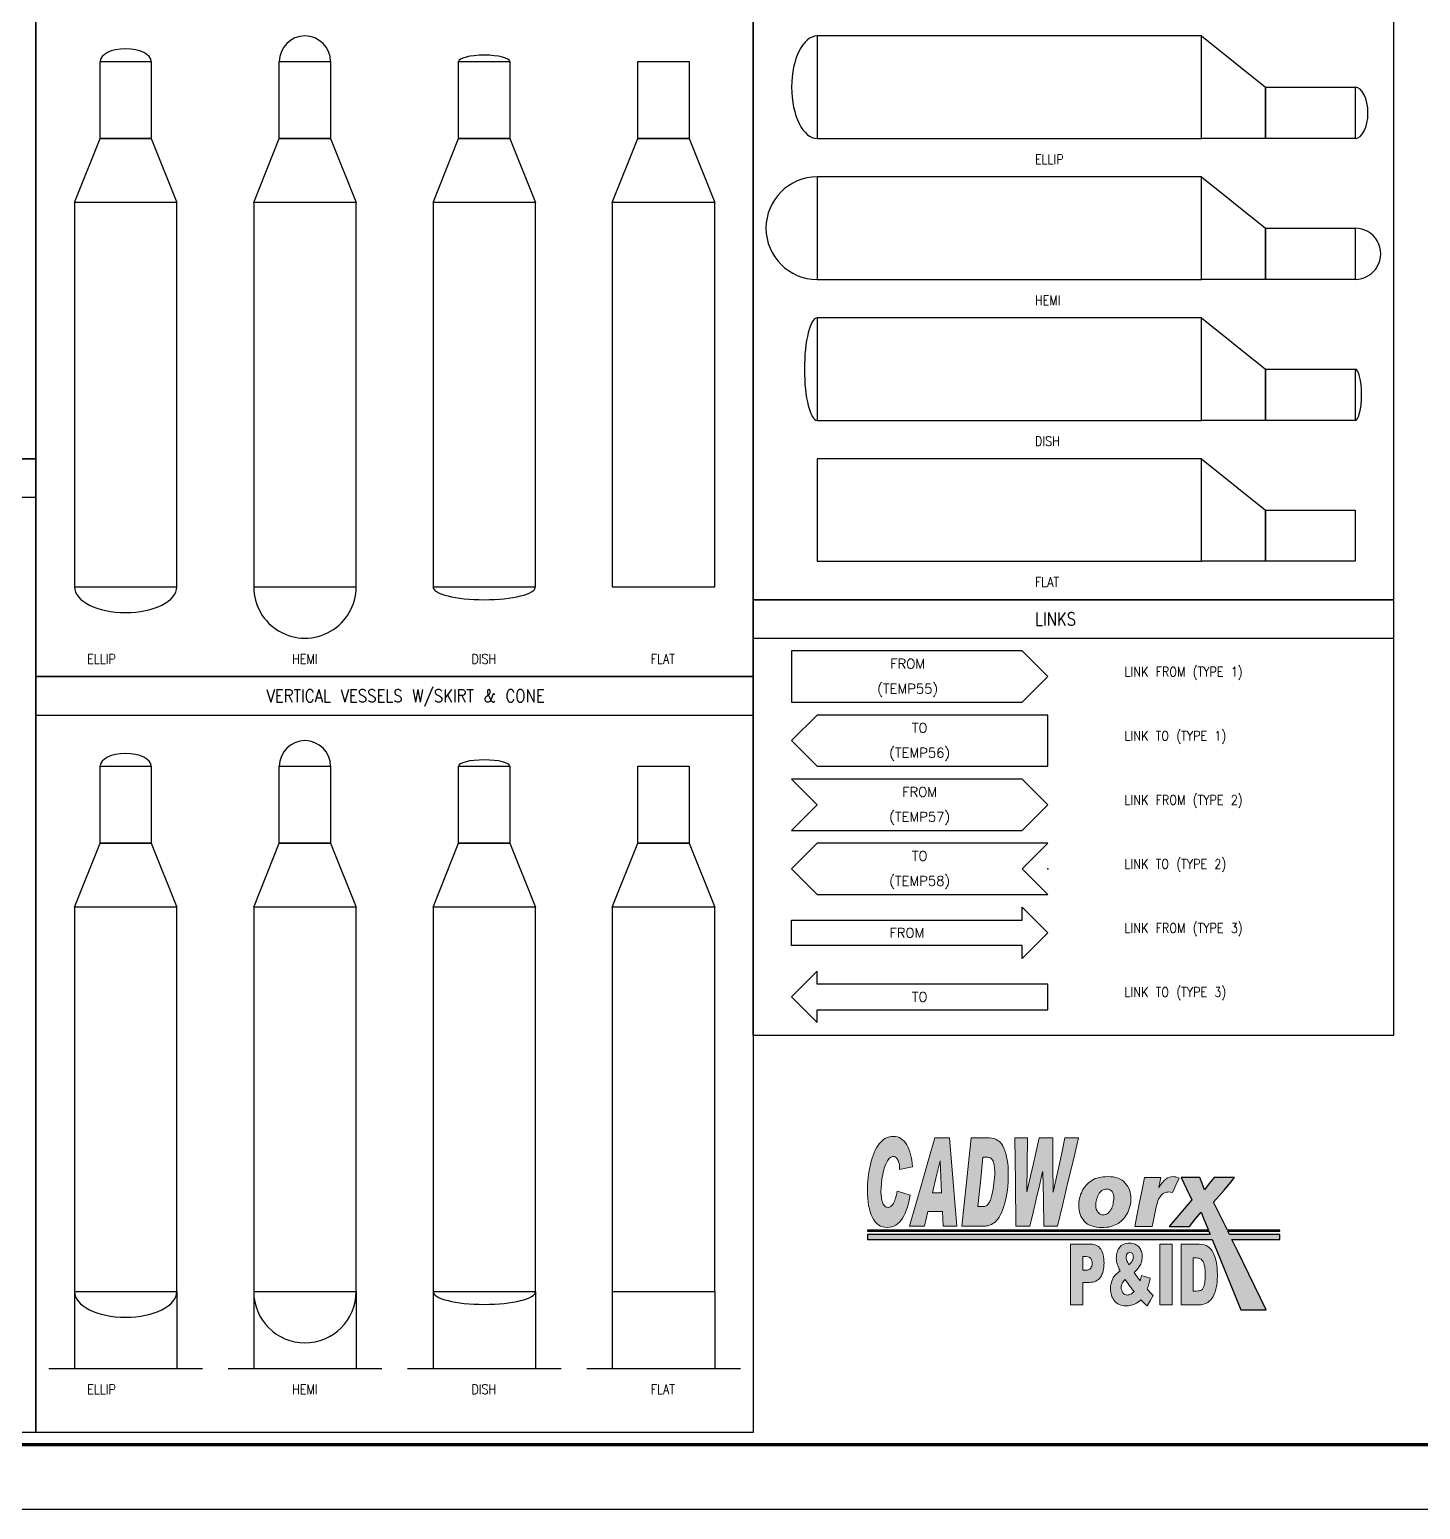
# Model space of a CAD drawing. Header units: millimetres. Extents: x 664.9 to 707.8, y 783.9 to 811.6.
# Drawn here: x 681.62 to 695.19, y 783.87 to 798.31 of the extents above; entities that cross this region are included whole.
import ezdxf
from ezdxf.enums import TextEntityAlignment as Align

# ---------------------------------------------------------------- set-up
doc = ezdxf.new("R2010")
doc.units = ezdxf.units.MM
for name, color, linetype in [('Carimbo', 7, 'Continuous'), ('EQUIP', 3, 'Continuous'), ('INST-1', 4, 'Continuous'), ('TEXT', 7, 'Continuous')]:
    doc.layers.add(name, color=color, linetype=linetype)
doc.styles.get("Standard").update_dxf_attribs({"font": 'txt', "bigfont": 'gbcbig.shx'})

# ---------------------------------------------------------------- blocks, each defined once
blk = doc.blocks.new('LINK_FROM_1')
blk.add_lwpolyline([(0, -0.1), (0.9, -0.1), (1, 0), (0.9, 0.1), (0, 0.1)], close=True)
at = {"flags": 8}
for tag, p in [('DWG_FROM', (0.4534, 0.05)), ('TAG', (0.4534, -0.05))]:
    blk.add_attdef(tag, text='', height=0.05, dxfattribs=at).set_placement(p, align=Align.MIDDLE)
blk = doc.blocks.new('LINK_TO_3')
for points in [[(0.1, 0.1), (0, 0), (0.1, -0.1)], [(0.1, -0.1), (0.1, -0.05), (1, -0.05), (1, 0.05), (0.1, 0.05), (0.1, 0.1)]]:
    blk.add_lwpolyline(points)
at = {"flags": 8}
blk.add_attdef('DWG_TO', text='', height=0.05, dxfattribs=at).set_placement((0.5, 0), align=Align.MIDDLE)
blk = doc.blocks.new('LINK_FROM_3')
for points in [[(0.9, -0.1), (0.9, -0.05), (0, -0.05), (0, 0.05), (0.9, 0.05), (0.9, 0.1)], [(0.9, -0.1), (1, 0), (0.9, 0.1)]]:
    blk.add_lwpolyline(points)
at = {"flags": 8}
blk.add_attdef('DWG_FROM', text='', height=0.05, dxfattribs=at).set_placement((0.45, 0), align=Align.MIDDLE)
blk = doc.blocks.new('LINK_TO_2')
blk.add_lwpolyline([(1, 0.1), (0.1, 0.1), (0, 0), (0.1, -0.1), (1, -0.1), (0.9, 0)], close=True)
blk.add_point((1, 0))
at = {"flags": 8}
for tag, p in [('DWG_TO', (0.5, 0.05)), ('TAG', (0.5, -0.05))]:
    blk.add_attdef(tag, text='', height=0.05, dxfattribs=at).set_placement(p, align=Align.MIDDLE)
blk = doc.blocks.new('LINK_FROM_2')
blk.add_lwpolyline([(0, -0.1), (0.9, -0.1), (1, 0), (0.9, 0.1), (0, 0.1), (0.1, 0)], close=True)
at = {"flags": 8}
for tag, p in [('DWG_FROM', (0.5, 0.05)), ('TAG', (0.5, -0.05))]:
    blk.add_attdef(tag, text='', height=0.05, dxfattribs=at).set_placement(p, align=Align.MIDDLE)
blk = doc.blocks.new('LINK_TO_1')
blk.add_lwpolyline([(1, 0.1), (0.1, 0.1), (0, 0), (0.1, -0.1), (1, -0.1)], close=True)
at = {"flags": 8}
for tag, p in [('DWG_TO', (0.5, 0.05)), ('TAG', (0.5, -0.05))]:
    blk.add_attdef(tag, text='', height=0.05, dxfattribs=at).set_placement(p, align=Align.MIDDLE)

msp = doc.modelspace()

# ---------------------------------------------------------------- hatches: boundary and pattern name
h = msp.add_hatch(color=256)
h.paths.add_polyline_path([(690.221, 787.308), (690.215, 787.336), (690.207, 787.362), (690.199, 787.387), (690.189, 787.409), (690.177, 787.431), (690.165, 787.45), (690.151, 787.466), (690.136, 787.48), (690.121, 787.492), (690.104, 787.5), (690.086, 787.507), (690.067, 787.51), (690.047, 787.512), (690.027, 787.511), (690.009, 787.508), (689.99, 787.502), (689.972, 787.494), (689.955, 787.484), (689.94, 787.471), (689.924, 787.456), (689.91, 787.439), (689.897, 787.42), (689.883, 787.399), (689.871, 787.377), (689.86, 787.353), (689.849, 787.327), (689.84, 787.3), (689.831, 787.27), (689.824, 787.239), (689.817, 787.207), (689.81, 787.175), (689.805, 787.144), (689.801, 787.112), (689.798, 787.08), (689.795, 787.049), (689.794, 787.017), (689.794, 786.986), (689.794, 786.946), (689.797, 786.908), (689.801, 786.871), (689.806, 786.837), (689.814, 786.806), (689.822, 786.776), (689.832, 786.748), (689.843, 786.722), (689.857, 786.699), (689.871, 786.679), (689.887, 786.661), (689.905, 786.647), (689.923, 786.637), (689.943, 786.629), (689.965, 786.625), (689.988, 786.623), (690.01, 786.625), (690.031, 786.629), (690.052, 786.636), (690.071, 786.646), (690.088, 786.658), (690.106, 786.674), (690.121, 786.692), (690.136, 786.714), (690.149, 786.737), (690.161, 786.762), (690.172, 786.788), (690.182, 786.815), (690.191, 786.844), (690.199, 786.874), (690.206, 786.905), (690.211, 786.938), (690.148, 786.957), (690.085, 786.977), (690.081, 786.957), (690.077, 786.939), (690.072, 786.922), (690.068, 786.907), (690.063, 786.892), (690.058, 786.88), (690.053, 786.868), (690.048, 786.857), (690.042, 786.848), (690.037, 786.841), (690.03, 786.834), (690.024, 786.828), (690.017, 786.824), (690.01, 786.822), (690.003, 786.82), (689.995, 786.819), (689.987, 786.82), (689.98, 786.822), (689.972, 786.825), (689.965, 786.83), (689.96, 786.836), (689.954, 786.843), (689.949, 786.852), (689.944, 786.862), (689.936, 786.885), (689.931, 786.91), (689.927, 786.939), (689.926, 786.969), (689.927, 787.012), (689.931, 787.054), (689.936, 787.097), (689.944, 787.141), (689.948, 787.163), (689.953, 787.183), (689.958, 787.202), (689.964, 787.219), (689.97, 787.235), (689.976, 787.249), (689.983, 787.261), (689.989, 787.273), (689.996, 787.283), (690.004, 787.292), (690.01, 787.3), (690.018, 787.305), (690.025, 787.31), (690.033, 787.314), (690.039, 787.315), (690.047, 787.316), (690.053, 787.315), (690.058, 787.314), (690.064, 787.312), (690.069, 787.309), (690.074, 787.305), (690.079, 787.299), (690.084, 787.293), (690.089, 787.285), (690.093, 787.277), (690.097, 787.268), (690.101, 787.258), (690.103, 787.246), (690.106, 787.235), (690.107, 787.222), (690.108, 787.207), (690.108, 787.192), (690.108, 787.188), (690.17, 787.202), (690.233, 787.215), (690.23, 787.247), (690.226, 787.279)])
h.paths.add_polyline_path([(690.595, 787.497), (690.524, 787.497), (690.452, 787.497), (690.39, 787.282), (690.328, 787.067), (690.266, 786.852), (690.204, 786.637), (690.277, 786.637), (690.35, 786.637), (690.367, 786.708), (690.384, 786.778), (690.526, 786.778), (690.53, 786.708), (690.532, 786.637), (690.599, 786.637), (690.665, 786.637), (690.63, 787.067)])
h.paths.add_polyline_path([(690.504, 787.274), (690.511, 787.117), (690.518, 786.961), (690.428, 786.961), (690.466, 787.117), (690.503, 787.274)], flags=16)
h.paths.add_polyline_path([(691.126, 787.397), (691.114, 787.421), (691.101, 787.441), (691.085, 787.458), (691.068, 787.472), (691.05, 787.483), (691.03, 787.49), (691.009, 787.495), (690.985, 787.497), (690.806, 787.497), (690.76, 787.067), (690.715, 786.637), (690.83, 786.637), (690.945, 786.637), (690.956, 786.638), (690.969, 786.64), (690.98, 786.643), (690.993, 786.648), (691.005, 786.654), (691.018, 786.661), (691.03, 786.67), (691.043, 786.68), (691.055, 786.691), (691.067, 786.706), (691.079, 786.724), (691.091, 786.744), (691.101, 786.767), (691.111, 786.793), (691.122, 786.821), (691.131, 786.852), (691.14, 786.885), (691.148, 786.919), (691.154, 786.953), (691.16, 786.989), (691.164, 787.025), (691.166, 787.061), (691.168, 787.099), (691.169, 787.137), (691.168, 787.177), (691.166, 787.214), (691.163, 787.249), (691.158, 787.283), (691.151, 787.314), (691.145, 787.344), (691.135, 787.372)])
h.paths.add_polyline_path([(690.921, 787.308), (690.943, 787.308), (690.965, 787.308), (690.975, 787.307), (690.983, 787.305), (690.991, 787.303), (690.999, 787.299), (691.005, 787.293), (691.011, 787.286), (691.016, 787.279), (691.02, 787.27), (691.024, 787.26), (691.027, 787.249), (691.03, 787.236), (691.032, 787.224), (691.033, 787.211), (691.035, 787.197), (691.036, 787.181), (691.036, 787.165), (691.036, 787.137), (691.034, 787.109), (691.032, 787.081), (691.029, 787.053), (691.021, 786.997), (691.009, 786.94), (691.006, 786.926), (691.002, 786.914), (690.998, 786.902), (690.994, 786.89), (690.989, 786.88), (690.985, 786.871), (690.98, 786.863), (690.975, 786.856), (690.97, 786.849), (690.965, 786.843), (690.959, 786.838), (690.953, 786.834), (690.946, 786.832), (690.94, 786.829), (690.933, 786.827), (690.926, 786.827), (690.899, 786.827), (690.871, 786.827), (690.897, 787.067)], flags=16)
h.paths.add_polyline_path([(691.355, 787.497), (691.233, 787.497), (691.238, 787.067), (691.244, 786.637), (691.312, 786.637), (691.379, 786.637), (691.41, 786.769), (691.442, 786.901), (691.473, 787.033), (691.504, 787.165), (691.505, 787.165), (691.511, 786.901), (691.516, 786.637), (691.582, 786.637), (691.648, 786.637), (691.7, 786.852), (691.751, 787.067), (691.804, 787.282), (691.854, 787.497), (691.788, 787.497), (691.721, 787.497), (691.694, 787.364), (691.665, 787.231), (691.608, 786.967), (691.608, 786.967), (691.605, 787.231), (691.602, 787.497), (691.47, 787.497), (691.44, 787.365), (691.41, 787.233), (691.35, 786.97), (691.35, 786.971), (691.349, 786.973), (691.352, 787.235)])
h.paths.add_polyline_path([(692.344, 787.004), (692.335, 787.022), (692.324, 787.039), (692.311, 787.056), (692.296, 787.071), (692.28, 787.085), (692.262, 787.095), (692.24, 787.105), (692.218, 787.111), (692.193, 787.116), (692.165, 787.119), (692.136, 787.12), (692.115, 787.119), (692.094, 787.118), (692.074, 787.115), (692.055, 787.111), (692.037, 787.105), (692.018, 787.1), (692.002, 787.092), (691.985, 787.083), (691.97, 787.073), (691.956, 787.061), (691.942, 787.05), (691.93, 787.037), (691.918, 787.023), (691.908, 787.009), (691.898, 786.994), (691.889, 786.978), (691.882, 786.961), (691.875, 786.944), (691.869, 786.926), (691.864, 786.909), (691.861, 786.891), (691.858, 786.874), (691.857, 786.856), (691.856, 786.838), (691.857, 786.816), (691.859, 786.794), (691.864, 786.773), (691.87, 786.754), (691.877, 786.735), (691.887, 786.718), (691.899, 786.7), (691.911, 786.685), (691.926, 786.67), (691.943, 786.657), (691.962, 786.647), (691.983, 786.638), (692.005, 786.632), (692.029, 786.627), (692.056, 786.624), (692.084, 786.623), (692.106, 786.624), (692.128, 786.626), (692.15, 786.628), (692.169, 786.633), (692.189, 786.638), (692.207, 786.646), (692.223, 786.653), (692.24, 786.663), (692.255, 786.673), (692.269, 786.685), (692.282, 786.697), (692.295, 786.71), (692.306, 786.724), (692.316, 786.739), (692.325, 786.754), (692.334, 786.771), (692.341, 786.788), (692.348, 786.805), (692.353, 786.822), (692.357, 786.838), (692.361, 786.855), (692.364, 786.871), (692.364, 786.888), (692.365, 786.905), (692.364, 786.926), (692.362, 786.947), (692.358, 786.967), (692.352, 786.986)])
h.paths.add_polyline_path([(692.05, 786.945), (692.057, 786.958), (692.065, 786.968), (692.074, 786.977), (692.083, 786.984), (692.094, 786.99), (692.106, 786.994), (692.117, 786.997), (692.13, 786.997), (692.143, 786.997), (692.155, 786.993), (692.167, 786.988), (692.178, 786.979), (692.183, 786.974), (692.187, 786.968), (692.19, 786.961), (692.194, 786.953), (692.196, 786.945), (692.198, 786.936), (692.199, 786.925), (692.199, 786.914), (692.199, 786.899), (692.197, 786.883), (692.194, 786.868), (692.192, 786.853), (692.188, 786.839), (692.183, 786.825), (692.178, 786.812), (692.171, 786.798), (692.164, 786.786), (692.155, 786.775), (692.147, 786.767), (692.138, 786.759), (692.128, 786.754), (692.118, 786.749), (692.106, 786.747), (692.095, 786.746), (692.087, 786.746), (692.081, 786.748), (692.073, 786.75), (692.067, 786.753), (692.055, 786.761), (692.044, 786.773), (692.035, 786.787), (692.028, 786.802), (692.024, 786.819), (692.023, 786.838), (692.023, 786.851), (692.024, 786.866), (692.027, 786.879), (692.029, 786.892), (692.033, 786.905), (692.038, 786.919), (692.043, 786.932)], flags=17)
h.paths.add_polyline_path([(692.803, 787.036), (692.835, 787.106), (692.819, 787.112), (692.804, 787.117), (692.79, 787.119), (692.776, 787.12), (692.759, 787.119), (692.741, 787.115), (692.725, 787.109), (692.71, 787.099), (692.702, 787.093), (692.694, 787.085), (692.686, 787.077), (692.677, 787.067), (692.668, 787.056), (692.658, 787.043), (692.649, 787.029), (692.639, 787.014), (692.639, 787.015), (692.638, 787.016), (692.648, 787.062), (692.658, 787.11), (692.578, 787.11), (692.498, 787.11), (692.475, 786.991), (692.451, 786.871), (692.427, 786.753), (692.403, 786.634), (692.489, 786.634), (692.574, 786.634), (692.593, 786.723), (692.61, 786.812), (692.614, 786.832), (692.619, 786.851), (692.624, 786.867), (692.63, 786.883), (692.636, 786.898), (692.642, 786.91), (692.65, 786.923), (692.657, 786.933), (692.665, 786.942), (692.674, 786.949), (692.682, 786.955), (692.692, 786.961), (692.702, 786.965), (692.713, 786.968), (692.725, 786.969), (692.736, 786.97), (692.753, 786.968), (692.772, 786.965)])
h.paths.add_polyline_path([(693.276, 786.989), (693.327, 787.05), (693.378, 787.11), (693.179, 787.11), (693.131, 787.051), (693.083, 786.992), (693.06, 787.051), (693.037, 787.11), (692.855, 787.11), (692.908, 787.001), (692.96, 786.893), (692.906, 786.828), (692.851, 786.763), (692.795, 786.699), (692.74, 786.634), (692.839, 786.634), (692.939, 786.634), (692.994, 786.703), (693.05, 786.772), (693.078, 786.703), (693.122, 786.596), (693.068, 786.596), (689.794, 786.596), (689.794, 786.586), (693.126, 786.586), (693.139, 786.555), (693.01, 786.555), (689.794, 786.555), (689.794, 786.505), (693.159, 786.505), (693.204, 786.396), (693.44, 785.821), (693.686, 785.821), (693.405, 786.396), (693.351, 786.505), (693.818, 786.505), (693.818, 786.555), (693.36, 786.555), (693.327, 786.555), (693.312, 786.586), (693.818, 786.586), (693.818, 786.596), (693.307, 786.596), (693.231, 786.752), (693.173, 786.87)])
h.paths.add_polyline_path([(693.146, 786.411), (693.132, 786.426), (693.117, 786.438), (693.1, 786.447), (693.08, 786.454), (693.057, 786.458), (693.033, 786.46), (692.944, 786.46), (692.855, 786.46), (692.855, 786.164), (692.855, 785.869), (692.944, 785.869), (693.033, 785.869), (693.049, 785.87), (693.066, 785.873), (693.084, 785.878), (693.103, 785.885), (693.117, 785.893), (693.131, 785.903), (693.145, 785.916), (693.157, 785.932), (693.169, 785.951), (693.179, 785.972), (693.189, 785.994), (693.196, 786.02), (693.199, 786.033), (693.202, 786.048), (693.204, 786.065), (693.207, 786.082), (693.208, 786.101), (693.209, 786.121), (693.21, 786.143), (693.21, 786.166), (693.209, 786.196), (693.208, 786.225), (693.204, 786.253), (693.2, 786.28), (693.195, 786.307), (693.188, 786.331), (693.179, 786.354), (693.17, 786.375), (693.159, 786.394)], flags=17)
h.paths.add_polyline_path([(692.974, 786.326), (693.004, 786.326), (693.015, 786.325), (693.026, 786.323), (693.035, 786.321), (693.044, 786.317), (693.052, 786.313), (693.059, 786.306), (693.065, 786.299), (693.07, 786.291), (693.075, 786.281), (693.079, 786.27), (693.082, 786.256), (693.086, 786.241), (693.087, 786.225), (693.089, 786.206), (693.091, 786.185), (693.091, 786.163), (693.091, 786.145), (693.09, 786.129), (693.089, 786.115), (693.088, 786.101), (693.087, 786.089), (693.086, 786.079), (693.084, 786.069), (693.081, 786.06), (693.076, 786.046), (693.071, 786.033), (693.064, 786.023), (693.057, 786.016), (693.047, 786.01), (693.035, 786.006), (693.021, 786.004), (693.003, 786.003), (692.989, 786.003), (692.974, 786.003), (692.974, 786.164)], flags=16)
h.paths.add_polyline_path([(692.768, 786.46), (692.709, 786.46), (692.649, 786.46), (692.649, 786.164), (692.649, 785.869), (692.709, 785.869), (692.768, 785.869), (692.768, 786.164)], flags=17)
h.paths.add_polyline_path([(692.475, 786.352), (692.474, 786.364), (692.472, 786.377), (692.468, 786.388), (692.464, 786.4), (692.458, 786.411), (692.452, 786.421), (692.445, 786.431), (692.437, 786.44), (692.428, 786.448), (692.418, 786.455), (692.407, 786.46), (692.394, 786.465), (692.38, 786.467), (692.366, 786.469), (692.35, 786.47), (692.335, 786.469), (692.321, 786.467), (692.307, 786.464), (692.295, 786.46), (692.283, 786.454), (692.272, 786.447), (692.263, 786.439), (692.255, 786.429), (692.247, 786.418), (692.242, 786.407), (692.236, 786.395), (692.232, 786.382), (692.228, 786.369), (692.225, 786.355), (692.224, 786.341), (692.223, 786.325), (692.224, 786.31), (692.226, 786.296), (692.228, 786.281), (692.232, 786.267), (692.237, 786.251), (692.243, 786.236), (692.251, 786.217), (692.261, 786.199), (692.249, 786.191), (692.238, 786.182), (692.227, 786.174), (692.218, 786.164), (692.208, 786.155), (692.201, 786.144), (692.194, 786.134), (692.189, 786.123), (692.179, 786.1), (692.172, 786.076), (692.168, 786.052), (692.166, 786.027), (692.167, 786.01), (692.169, 785.993), (692.172, 785.977), (692.176, 785.963), (692.181, 785.948), (692.188, 785.934), (692.195, 785.921), (692.204, 785.909), (692.213, 785.897), (692.225, 785.887), (692.238, 785.878), (692.251, 785.871), (692.266, 785.865), (692.282, 785.862), (692.3, 785.86), (692.318, 785.859), (692.342, 785.86), (692.365, 785.864), (692.386, 785.87), (692.406, 785.877), (692.42, 785.885), (692.434, 785.894), (692.448, 785.904), (692.462, 785.918), (692.469, 785.912), (692.477, 785.904), (692.492, 785.889), (692.509, 785.873), (692.525, 785.859), (692.554, 785.909), (692.583, 785.961), (692.572, 785.97), (692.564, 785.978), (692.524, 786.021), (692.529, 786.035), (692.533, 786.047), (692.537, 786.06), (692.54, 786.07), (692.544, 786.082), (692.547, 786.095), (692.55, 786.11), (692.553, 786.128), (692.511, 786.142), (692.47, 786.156), (692.463, 786.129), (692.456, 786.104), (692.426, 786.142), (692.411, 786.163), (692.397, 786.183), (692.413, 786.199), (692.426, 786.213), (692.437, 786.225), (692.444, 786.235), (692.45, 786.245), (692.457, 786.255), (692.462, 786.267), (692.467, 786.28), (692.471, 786.294), (692.473, 786.309), (692.475, 786.323), (692.476, 786.338)], flags=17)
h.paths.add_polyline_path([(692.389, 786.345), (692.39, 786.336), (692.389, 786.327), (692.387, 786.317), (692.384, 786.308), (692.379, 786.298), (692.373, 786.288), (692.365, 786.278), (692.356, 786.269), (692.346, 786.26), (692.334, 786.282), (692.33, 786.293), (692.326, 786.302), (692.322, 786.31), (692.32, 786.319), (692.319, 786.325), (692.318, 786.332), (692.319, 786.342), (692.321, 786.35), (692.324, 786.359), (692.328, 786.367), (692.334, 786.372), (692.34, 786.377), (692.347, 786.38), (692.355, 786.381), (692.362, 786.38), (692.369, 786.377), (692.375, 786.374), (692.38, 786.368), (692.384, 786.361), (692.388, 786.353)], flags=16)
h.paths.add_polyline_path([(692.308, 786.116), (692.321, 786.097), (692.334, 786.08), (692.345, 786.063), (692.357, 786.048), (692.368, 786.034), (692.378, 786.021), (692.387, 786.009), (692.396, 785.998), (692.387, 785.99), (692.379, 785.983), (692.37, 785.977), (692.362, 785.972), (692.354, 785.969), (692.346, 785.967), (692.339, 785.965), (692.331, 785.964), (692.319, 785.966), (692.307, 785.97), (692.297, 785.977), (692.288, 785.987), (692.281, 785.999), (692.276, 786.011), (692.272, 786.026), (692.272, 786.04), (692.272, 786.049), (692.273, 786.058), (692.276, 786.067), (692.279, 786.075), (692.284, 786.085), (692.29, 786.094), (692.298, 786.104)], flags=16)
h.paths.add_polyline_path([(692.078, 786.4), (692.071, 786.412), (692.062, 786.423), (692.053, 786.433), (692.043, 786.441), (692.031, 786.448), (692.018, 786.453), (692.004, 786.456), (691.99, 786.459), (691.974, 786.46), (691.875, 786.46), (691.776, 786.46), (691.776, 786.164), (691.776, 785.869), (691.896, 785.869), (691.896, 786.088), (691.928, 786.088), (691.961, 786.088), (691.979, 786.089), (691.995, 786.091), (692.01, 786.094), (692.024, 786.1), (692.037, 786.108), (692.048, 786.116), (692.059, 786.127), (692.068, 786.138), (692.077, 786.152), (692.083, 786.167), (692.09, 786.182), (692.095, 786.199), (692.098, 786.216), (692.101, 786.236), (692.102, 786.256), (692.103, 786.278), (692.102, 786.299), (692.101, 786.319), (692.099, 786.338), (692.095, 786.355), (692.091, 786.371), (692.085, 786.386)], flags=17)
h.paths.add_polyline_path([(691.93, 786.339), (691.945, 786.338), (691.958, 786.334), (691.968, 786.328), (691.975, 786.32), (691.98, 786.309), (691.984, 786.299), (691.986, 786.286), (691.987, 786.273), (691.986, 786.259), (691.984, 786.247), (691.979, 786.236), (691.974, 786.226), (691.965, 786.218), (691.955, 786.212), (691.941, 786.208), (691.925, 786.207), (691.911, 786.207), (691.896, 786.207), (691.896, 786.339), (691.913, 786.339)], flags=16)

# ---------------------------------------------------------------- linework, layer by layer
for p, q in [((676.929, 793.748), (681.679, 793.748)), ((688.679, 792.373), (694.929, 792.373)), ((681.679, 791.623), (688.679, 791.623))]:
    msp.add_line(p, q)
for points in [[(681.679, 794.123), (676.929, 794.123), (676.929, 800.998), (681.679, 800.998)], [(688.679, 791.998), (681.679, 791.998), (681.679, 798.748), (688.679, 798.748)], [(694.929, 792.748), (688.679, 792.748), (688.679, 798.748), (694.929, 798.748)], [(681.679, 784.623), (676.929, 784.623), (676.929, 794.123), (681.679, 794.123)], [(694.929, 788.498), (688.679, 788.498), (688.679, 792.748), (694.929, 792.748)], [(688.679, 784.623), (681.679, 784.623), (681.679, 791.998), (688.679, 791.998)], [(693.276, 786.989), (693.327, 787.05), (693.378, 787.11), (693.179, 787.11), (693.131, 787.051), (693.083, 786.992), (693.06, 787.051), (693.037, 787.11), (692.855, 787.11), (692.908, 787.001), (692.96, 786.893), (692.906, 786.828), (692.851, 786.763), (692.795, 786.699), (692.74, 786.634), (692.839, 786.634), (692.939, 786.634), (692.994, 786.703), (693.05, 786.772), (693.078, 786.703), (693.122, 786.596), (693.068, 786.596), (689.794, 786.596), (689.794, 786.586), (693.126, 786.586), (693.139, 786.555), (693.01, 786.555), (689.794, 786.555), (689.794, 786.505), (693.159, 786.505), (693.204, 786.396), (693.44, 785.821), (693.686, 785.821), (693.405, 786.396), (693.351, 786.505), (693.818, 786.505), (693.818, 786.555), (693.36, 786.555), (693.327, 786.555), (693.312, 786.586), (693.818, 786.586), (693.818, 786.596), (693.307, 786.596), (693.231, 786.752), (693.173, 786.87)]]:
    msp.add_lwpolyline(points, close=True)
at = {"lineweight": 0}
for points in [[(690.233, 787.215), (690.17, 787.202), (690.108, 787.188), (690.108, 787.192), (690.108, 787.207), (690.107, 787.222), (690.106, 787.235), (690.103, 787.246), (690.101, 787.258), (690.097, 787.268), (690.093, 787.277), (690.089, 787.285), (690.084, 787.293), (690.079, 787.299), (690.074, 787.305), (690.069, 787.309), (690.064, 787.312), (690.058, 787.314), (690.053, 787.315), (690.047, 787.316), (690.039, 787.315), (690.033, 787.314), (690.025, 787.31), (690.018, 787.305), (690.01, 787.3), (690.004, 787.292), (689.996, 787.283), (689.989, 787.273), (689.983, 787.261), (689.976, 787.249), (689.97, 787.235), (689.964, 787.219), (689.958, 787.202), (689.953, 787.183), (689.948, 787.163), (689.944, 787.141), (689.936, 787.097), (689.931, 787.054), (689.927, 787.012), (689.926, 786.969), (689.927, 786.939), (689.931, 786.91), (689.936, 786.885), (689.944, 786.862), (689.949, 786.852), (689.954, 786.843), (689.96, 786.836), (689.965, 786.83), (689.972, 786.825), (689.98, 786.822), (689.987, 786.82), (689.995, 786.819), (690.003, 786.82), (690.01, 786.822), (690.017, 786.824), (690.024, 786.828), (690.03, 786.834), (690.037, 786.841), (690.042, 786.848), (690.048, 786.857), (690.053, 786.868), (690.058, 786.88), (690.063, 786.892), (690.068, 786.907), (690.072, 786.922), (690.077, 786.939), (690.081, 786.957), (690.085, 786.977), (690.148, 786.957), (690.211, 786.938), (690.206, 786.905), (690.199, 786.874), (690.191, 786.844), (690.182, 786.815), (690.172, 786.788), (690.161, 786.762), (690.149, 786.737), (690.136, 786.714), (690.121, 786.692), (690.106, 786.674), (690.088, 786.658), (690.071, 786.646), (690.052, 786.636), (690.031, 786.629), (690.01, 786.625), (689.988, 786.623), (689.965, 786.625), (689.943, 786.629), (689.923, 786.637), (689.905, 786.647), (689.887, 786.661), (689.871, 786.679), (689.857, 786.699), (689.843, 786.722), (689.832, 786.748), (689.822, 786.776), (689.814, 786.806), (689.806, 786.837), (689.801, 786.871), (689.797, 786.908), (689.794, 786.946), (689.794, 786.986), (689.794, 787.017), (689.795, 787.049), (689.798, 787.08), (689.801, 787.112), (689.805, 787.144), (689.81, 787.175), (689.817, 787.207), (689.824, 787.239), (689.831, 787.27), (689.84, 787.3), (689.849, 787.327), (689.86, 787.353), (689.871, 787.377), (689.883, 787.399), (689.897, 787.42), (689.91, 787.439), (689.924, 787.456), (689.94, 787.471), (689.955, 787.484), (689.972, 787.494), (689.99, 787.502), (690.009, 787.508), (690.027, 787.511), (690.047, 787.512), (690.067, 787.51), (690.086, 787.507), (690.104, 787.5), (690.121, 787.492), (690.136, 787.48), (690.151, 787.466), (690.165, 787.45), (690.177, 787.431), (690.189, 787.409), (690.199, 787.387), (690.207, 787.362), (690.215, 787.336), (690.221, 787.308), (690.226, 787.279), (690.23, 787.247), (690.233, 787.215), (690.233, 787.215)], [(690.665, 786.637), (690.599, 786.637), (690.532, 786.637), (690.53, 786.708), (690.526, 786.778), (690.384, 786.778), (690.367, 786.708), (690.35, 786.637), (690.277, 786.637), (690.204, 786.637), (690.266, 786.852), (690.328, 787.067), (690.39, 787.282), (690.452, 787.497), (690.524, 787.497), (690.595, 787.497), (690.63, 787.067), (690.665, 786.637), (690.665, 786.637), (690.665, 786.637)], [(690.806, 787.497), (690.985, 787.497), (691.009, 787.495), (691.03, 787.49), (691.05, 787.483), (691.068, 787.472), (691.085, 787.458), (691.101, 787.441), (691.114, 787.421), (691.126, 787.397), (691.135, 787.372), (691.145, 787.344), (691.151, 787.314), (691.158, 787.283), (691.163, 787.249), (691.166, 787.214), (691.168, 787.177), (691.169, 787.137), (691.168, 787.099), (691.166, 787.061), (691.164, 787.025), (691.16, 786.989), (691.154, 786.953), (691.148, 786.919), (691.14, 786.885), (691.131, 786.852), (691.122, 786.821), (691.111, 786.793), (691.101, 786.767), (691.091, 786.744), (691.079, 786.724), (691.067, 786.706), (691.055, 786.691), (691.043, 786.68), (691.03, 786.67), (691.018, 786.661), (691.005, 786.654), (690.993, 786.648), (690.98, 786.643), (690.969, 786.64), (690.956, 786.638), (690.945, 786.637), (690.83, 786.637), (690.715, 786.637), (690.76, 787.067), (690.806, 787.497), (690.806, 787.497), (690.806, 787.497)], [(691.854, 787.497), (691.804, 787.282), (691.751, 787.067), (691.7, 786.852), (691.648, 786.637), (691.582, 786.637), (691.516, 786.637), (691.511, 786.901), (691.505, 787.165), (691.505, 787.165), (691.504, 787.165), (691.473, 787.033), (691.442, 786.901), (691.41, 786.769), (691.379, 786.637), (691.312, 786.637), (691.244, 786.637), (691.238, 787.067), (691.233, 787.497), (691.355, 787.497), (691.352, 787.235), (691.349, 786.973), (691.35, 786.971), (691.35, 786.97), (691.41, 787.233), (691.44, 787.365), (691.47, 787.497), (691.602, 787.497), (691.605, 787.231), (691.608, 786.967), (691.608, 786.967), (691.608, 786.967), (691.665, 787.231), (691.694, 787.364), (691.721, 787.497), (691.788, 787.497), (691.854, 787.497), (691.854, 787.497)], [(690.871, 786.827), (690.899, 786.827), (690.926, 786.827), (690.933, 786.827), (690.94, 786.829), (690.946, 786.832), (690.953, 786.834), (690.959, 786.838), (690.965, 786.843), (690.97, 786.849), (690.975, 786.856), (690.98, 786.863), (690.985, 786.871), (690.989, 786.88), (690.994, 786.89), (690.998, 786.902), (691.002, 786.914), (691.006, 786.926), (691.009, 786.94), (691.021, 786.997), (691.029, 787.053), (691.032, 787.081), (691.034, 787.109), (691.036, 787.137), (691.036, 787.165), (691.036, 787.181), (691.035, 787.197), (691.033, 787.211), (691.032, 787.224), (691.03, 787.236), (691.027, 787.249), (691.024, 787.26), (691.02, 787.27), (691.016, 787.279), (691.011, 787.286), (691.005, 787.293), (690.999, 787.299), (690.991, 787.303), (690.983, 787.305), (690.975, 787.307), (690.965, 787.308), (690.943, 787.308), (690.921, 787.308), (690.897, 787.067), (690.871, 786.827), (690.871, 786.827), (690.871, 786.827)], [(690.518, 786.961), (690.511, 787.117), (690.504, 787.274), (690.504, 787.274), (690.503, 787.274), (690.466, 787.117), (690.428, 786.961), (690.518, 786.961), (690.518, 786.961), (690.518, 786.961)], [(692.136, 787.12), (692.165, 787.119), (692.193, 787.116), (692.218, 787.111), (692.24, 787.105), (692.262, 787.095), (692.28, 787.085), (692.296, 787.071), (692.311, 787.056), (692.324, 787.039), (692.335, 787.022), (692.344, 787.004), (692.352, 786.986), (692.358, 786.967), (692.362, 786.947), (692.364, 786.926), (692.365, 786.905), (692.364, 786.888), (692.364, 786.871), (692.361, 786.855), (692.357, 786.838), (692.353, 786.822), (692.348, 786.805), (692.341, 786.788), (692.334, 786.771), (692.325, 786.754), (692.316, 786.739), (692.306, 786.724), (692.295, 786.71), (692.282, 786.697), (692.269, 786.685), (692.255, 786.673), (692.24, 786.663), (692.223, 786.653), (692.207, 786.646), (692.189, 786.638), (692.169, 786.633), (692.15, 786.628), (692.128, 786.626), (692.106, 786.624), (692.084, 786.623), (692.056, 786.624), (692.029, 786.627), (692.005, 786.632), (691.983, 786.638), (691.962, 786.647), (691.943, 786.657), (691.926, 786.67), (691.911, 786.685), (691.899, 786.7), (691.887, 786.718), (691.877, 786.735), (691.87, 786.754), (691.864, 786.773), (691.859, 786.794), (691.857, 786.816), (691.856, 786.838), (691.857, 786.856), (691.858, 786.874), (691.861, 786.891), (691.864, 786.909), (691.869, 786.926), (691.875, 786.944), (691.882, 786.961), (691.889, 786.978), (691.898, 786.994), (691.908, 787.009), (691.918, 787.023), (691.93, 787.037), (691.942, 787.05), (691.956, 787.061), (691.97, 787.073), (691.985, 787.083), (692.002, 787.092), (692.018, 787.1), (692.037, 787.105), (692.055, 787.111), (692.074, 787.115), (692.094, 787.118), (692.115, 787.119), (692.136, 787.12), (692.136, 787.12), (692.136, 787.12)], [(692.095, 786.746), (692.106, 786.747), (692.118, 786.749), (692.128, 786.754), (692.138, 786.759), (692.147, 786.767), (692.155, 786.775), (692.164, 786.786), (692.171, 786.798), (692.178, 786.812), (692.183, 786.825), (692.188, 786.839), (692.192, 786.853), (692.194, 786.868), (692.197, 786.883), (692.199, 786.899), (692.199, 786.914), (692.199, 786.925), (692.198, 786.936), (692.196, 786.945), (692.194, 786.953), (692.19, 786.961), (692.187, 786.968), (692.183, 786.974), (692.178, 786.979), (692.167, 786.988), (692.155, 786.993), (692.143, 786.997), (692.13, 786.997), (692.117, 786.997), (692.106, 786.994), (692.094, 786.99), (692.083, 786.984), (692.074, 786.977), (692.065, 786.968), (692.057, 786.958), (692.05, 786.945), (692.043, 786.932), (692.038, 786.919), (692.033, 786.905), (692.029, 786.892), (692.027, 786.879), (692.024, 786.866), (692.023, 786.851), (692.023, 786.838), (692.024, 786.819), (692.028, 786.802), (692.035, 786.787), (692.044, 786.773), (692.055, 786.761), (692.067, 786.753), (692.073, 786.75), (692.081, 786.748), (692.087, 786.746), (692.095, 786.746), (692.095, 786.746), (692.095, 786.746), (692.095, 786.746)], [(692.835, 787.106), (692.803, 787.036), (692.772, 786.965), (692.753, 786.968), (692.736, 786.97), (692.725, 786.969), (692.713, 786.968), (692.702, 786.965), (692.692, 786.961), (692.682, 786.955), (692.674, 786.949), (692.665, 786.942), (692.657, 786.933), (692.65, 786.923), (692.642, 786.91), (692.636, 786.898), (692.63, 786.883), (692.624, 786.867), (692.619, 786.851), (692.614, 786.832), (692.61, 786.812), (692.593, 786.723), (692.574, 786.634), (692.489, 786.634), (692.403, 786.634), (692.427, 786.753), (692.451, 786.871), (692.475, 786.991), (692.498, 787.11), (692.578, 787.11), (692.658, 787.11), (692.648, 787.062), (692.638, 787.016), (692.639, 787.015), (692.639, 787.014), (692.649, 787.029), (692.658, 787.043), (692.668, 787.056), (692.677, 787.067), (692.686, 787.077), (692.694, 787.085), (692.702, 787.093), (692.71, 787.099), (692.725, 787.109), (692.741, 787.115), (692.759, 787.119), (692.776, 787.12), (692.79, 787.119), (692.804, 787.117), (692.819, 787.112), (692.835, 787.106), (692.835, 787.106)], [(691.776, 786.46), (691.875, 786.46), (691.974, 786.46), (691.99, 786.459), (692.004, 786.456), (692.018, 786.453), (692.031, 786.448), (692.043, 786.441), (692.053, 786.433), (692.062, 786.423), (692.071, 786.412), (692.078, 786.4), (692.085, 786.386), (692.091, 786.371), (692.095, 786.355), (692.099, 786.338), (692.101, 786.319), (692.102, 786.299), (692.103, 786.278), (692.102, 786.256), (692.101, 786.236), (692.098, 786.216), (692.095, 786.199), (692.09, 786.182), (692.083, 786.167), (692.077, 786.152), (692.068, 786.138), (692.059, 786.127), (692.048, 786.116), (692.037, 786.108), (692.024, 786.1), (692.01, 786.094), (691.995, 786.091), (691.979, 786.089), (691.961, 786.088), (691.928, 786.088), (691.896, 786.088), (691.896, 785.869), (691.776, 785.869), (691.776, 786.164), (691.776, 786.46), (691.776, 786.46), (691.776, 786.46)], [(692.47, 786.156), (692.511, 786.142), (692.553, 786.128), (692.55, 786.11), (692.547, 786.095), (692.544, 786.082), (692.54, 786.07), (692.537, 786.06), (692.533, 786.047), (692.529, 786.035), (692.524, 786.021), (692.564, 785.978), (692.572, 785.97), (692.583, 785.961), (692.554, 785.909), (692.525, 785.859), (692.509, 785.873), (692.492, 785.889), (692.477, 785.904), (692.469, 785.912), (692.462, 785.918), (692.448, 785.904), (692.434, 785.894), (692.42, 785.885), (692.406, 785.877), (692.386, 785.87), (692.365, 785.864), (692.342, 785.86), (692.318, 785.859), (692.3, 785.86), (692.282, 785.862), (692.266, 785.865), (692.251, 785.871), (692.238, 785.878), (692.225, 785.887), (692.213, 785.897), (692.204, 785.909), (692.195, 785.921), (692.188, 785.934), (692.181, 785.948), (692.176, 785.963), (692.172, 785.977), (692.169, 785.993), (692.167, 786.01), (692.166, 786.027), (692.168, 786.052), (692.172, 786.076), (692.179, 786.1), (692.189, 786.123), (692.194, 786.134), (692.201, 786.144), (692.208, 786.155), (692.218, 786.164), (692.227, 786.174), (692.238, 786.182), (692.249, 786.191), (692.261, 786.199), (692.251, 786.217), (692.243, 786.236), (692.237, 786.251), (692.232, 786.267), (692.228, 786.281), (692.226, 786.296), (692.224, 786.31), (692.223, 786.325), (692.224, 786.341), (692.225, 786.355), (692.228, 786.369), (692.232, 786.382), (692.236, 786.395), (692.242, 786.407), (692.247, 786.418), (692.255, 786.429), (692.263, 786.439), (692.272, 786.447), (692.283, 786.454), (692.295, 786.46), (692.307, 786.464), (692.321, 786.467), (692.335, 786.469), (692.35, 786.47), (692.366, 786.469), (692.38, 786.467), (692.394, 786.465), (692.407, 786.46), (692.418, 786.455), (692.428, 786.448), (692.437, 786.44), (692.445, 786.431), (692.452, 786.421), (692.458, 786.411), (692.464, 786.4), (692.468, 786.388), (692.472, 786.377), (692.474, 786.364), (692.475, 786.352), (692.476, 786.338), (692.475, 786.323), (692.473, 786.309), (692.471, 786.294), (692.467, 786.28), (692.462, 786.267), (692.457, 786.255), (692.45, 786.245), (692.444, 786.235), (692.437, 786.225), (692.426, 786.213), (692.413, 786.199), (692.397, 786.183), (692.411, 786.163), (692.426, 786.142), (692.456, 786.104), (692.463, 786.129), (692.47, 786.156), (692.47, 786.156), (692.47, 786.156)], [(692.649, 786.46), (692.709, 786.46), (692.768, 786.46), (692.768, 786.164), (692.768, 785.869), (692.709, 785.869), (692.649, 785.869), (692.649, 786.164), (692.649, 786.46), (692.649, 786.46)], [(692.855, 786.46), (692.944, 786.46), (693.033, 786.46), (693.057, 786.458), (693.08, 786.454), (693.1, 786.447), (693.117, 786.438), (693.132, 786.426), (693.146, 786.411), (693.159, 786.394), (693.17, 786.375), (693.179, 786.354), (693.188, 786.331), (693.195, 786.307), (693.2, 786.28), (693.204, 786.253), (693.208, 786.225), (693.209, 786.196), (693.21, 786.166), (693.21, 786.143), (693.209, 786.121), (693.208, 786.101), (693.207, 786.082), (693.204, 786.065), (693.202, 786.048), (693.199, 786.033), (693.196, 786.02), (693.189, 785.994), (693.179, 785.972), (693.169, 785.951), (693.157, 785.932), (693.145, 785.916), (693.131, 785.903), (693.117, 785.893), (693.103, 785.885), (693.084, 785.878), (693.066, 785.873), (693.049, 785.87), (693.033, 785.869), (692.944, 785.869), (692.855, 785.869), (692.855, 786.164), (692.855, 786.46), (692.855, 786.46), (692.855, 786.46)], [(691.896, 786.207), (691.911, 786.207), (691.925, 786.207), (691.941, 786.208), (691.955, 786.212), (691.965, 786.218), (691.974, 786.226), (691.979, 786.236), (691.984, 786.247), (691.986, 786.259), (691.987, 786.273), (691.986, 786.286), (691.984, 786.299), (691.98, 786.309), (691.975, 786.32), (691.968, 786.328), (691.958, 786.334), (691.945, 786.338), (691.93, 786.339), (691.913, 786.339), (691.896, 786.339), (691.896, 786.207), (691.896, 786.207), (691.896, 786.207)], [(692.346, 786.26), (692.356, 786.269), (692.365, 786.278), (692.373, 786.288), (692.379, 786.298), (692.384, 786.308), (692.387, 786.317), (692.389, 786.327), (692.39, 786.336), (692.389, 786.345), (692.388, 786.353), (692.384, 786.361), (692.38, 786.368), (692.375, 786.374), (692.369, 786.377), (692.362, 786.38), (692.355, 786.381), (692.347, 786.38), (692.34, 786.377), (692.334, 786.372), (692.328, 786.367), (692.324, 786.359), (692.321, 786.35), (692.319, 786.342), (692.318, 786.332), (692.319, 786.325), (692.32, 786.319), (692.322, 786.31), (692.326, 786.302), (692.33, 786.293), (692.334, 786.282), (692.346, 786.26), (692.346, 786.26), (692.346, 786.26)], [(692.974, 786.326), (692.974, 786.164), (692.974, 786.003), (692.989, 786.003), (693.003, 786.003), (693.021, 786.004), (693.035, 786.006), (693.047, 786.01), (693.057, 786.016), (693.064, 786.023), (693.071, 786.033), (693.076, 786.046), (693.081, 786.06), (693.084, 786.069), (693.086, 786.079), (693.087, 786.089), (693.088, 786.101), (693.089, 786.115), (693.09, 786.129), (693.091, 786.145), (693.091, 786.163), (693.091, 786.185), (693.089, 786.206), (693.087, 786.225), (693.086, 786.241), (693.082, 786.256), (693.079, 786.27), (693.075, 786.281), (693.07, 786.291), (693.065, 786.299), (693.059, 786.306), (693.052, 786.313), (693.044, 786.317), (693.035, 786.321), (693.026, 786.323), (693.015, 786.325), (693.004, 786.326), (692.974, 786.326), (692.974, 786.326), (692.974, 786.326)], [(692.308, 786.116), (692.298, 786.104), (692.29, 786.094), (692.284, 786.085), (692.279, 786.075), (692.276, 786.067), (692.273, 786.058), (692.272, 786.049), (692.272, 786.04), (692.272, 786.026), (692.276, 786.011), (692.281, 785.999), (692.288, 785.987), (692.297, 785.977), (692.307, 785.97), (692.319, 785.966), (692.331, 785.964), (692.339, 785.965), (692.346, 785.967), (692.354, 785.969), (692.362, 785.972), (692.37, 785.977), (692.379, 785.983), (692.387, 785.99), (692.396, 785.998), (692.387, 786.009), (692.378, 786.021), (692.368, 786.034), (692.357, 786.048), (692.345, 786.063), (692.334, 786.08), (692.321, 786.097), (692.308, 786.116), (692.308, 786.116), (692.308, 786.116)]]:
    msp.add_lwpolyline(points, dxfattribs=at)
at = {"layer": 'Carimbo', "color": 7}
msp.add_lwpolyline([(707.834, 783.873), (664.929, 783.873), (664.929, 811.635), (707.834, 811.635)], close=True, dxfattribs=at)
at = {"layer": 'Carimbo', "color": 7, "const_width": 0.0315}
msp.add_lwpolyline([(707.203, 784.504), (666.822, 784.504), (666.822, 811.004), (707.203, 811.004)], close=True, dxfattribs=at)
at = {"layer": 'EQUIP'}
for points in [[(689.304, 797.248), (693.054, 797.248), (693.054, 798.248), (689.304, 798.248)], [(693.054, 797.248), (693.054, 798.248), (693.679, 797.748), (693.679, 797.248)], [(682.804, 797.248), (682.304, 797.248), (682.304, 797.998), (682.804, 797.998)], [(684.554, 797.248), (684.054, 797.248), (684.054, 797.998), (684.554, 797.998)], [(686.304, 797.248), (685.804, 797.248), (685.804, 797.998), (686.304, 797.998)], [(688.054, 797.248), (687.554, 797.248), (687.554, 797.998), (688.054, 797.998)], [(693.679, 797.248), (693.679, 797.748), (694.554, 797.748), (694.554, 797.248)], [(683.054, 796.623), (682.054, 796.623), (682.304, 797.248), (682.804, 797.248)], [(684.804, 796.623), (683.804, 796.623), (684.054, 797.248), (684.554, 797.248)], [(686.554, 796.623), (685.554, 796.623), (685.804, 797.248), (686.304, 797.248)], [(688.304, 796.623), (687.304, 796.623), (687.554, 797.248), (688.054, 797.248)], [(689.304, 795.873), (693.054, 795.873), (693.054, 796.873), (689.304, 796.873)], [(693.054, 795.873), (693.054, 796.873), (693.679, 796.373), (693.679, 795.873)], [(682.054, 792.873), (683.054, 792.873), (683.054, 796.623), (682.054, 796.623)], [(683.804, 792.873), (684.804, 792.873), (684.804, 796.623), (683.804, 796.623)], [(685.554, 792.873), (686.554, 792.873), (686.554, 796.623), (685.554, 796.623)], [(687.304, 792.873), (688.304, 792.873), (688.304, 796.623), (687.304, 796.623)], [(693.679, 795.873), (693.679, 796.373), (694.554, 796.373), (694.554, 795.873)], [(689.304, 794.498), (693.054, 794.498), (693.054, 795.498), (689.304, 795.498)], [(693.054, 794.498), (693.054, 795.498), (693.679, 794.998), (693.679, 794.498)], [(693.679, 794.498), (693.679, 794.998), (694.554, 794.998), (694.554, 794.498)], [(689.304, 793.123), (693.054, 793.123), (693.054, 794.123), (689.304, 794.123)], [(693.054, 793.123), (693.054, 794.123), (693.679, 793.623), (693.679, 793.123)], [(693.679, 793.123), (693.679, 793.623), (694.554, 793.623), (694.554, 793.123)], [(682.804, 790.373), (682.304, 790.373), (682.304, 791.123), (682.804, 791.123)], [(684.554, 790.373), (684.054, 790.373), (684.054, 791.123), (684.554, 791.123)], [(686.304, 790.373), (685.804, 790.373), (685.804, 791.123), (686.304, 791.123)], [(688.054, 790.373), (687.554, 790.373), (687.554, 791.123), (688.054, 791.123)], [(683.054, 789.748), (682.054, 789.748), (682.304, 790.373), (682.804, 790.373)], [(684.804, 789.748), (683.804, 789.748), (684.054, 790.373), (684.554, 790.373)], [(686.554, 789.748), (685.554, 789.748), (685.804, 790.373), (686.304, 790.373)], [(688.304, 789.748), (687.304, 789.748), (687.554, 790.373), (688.054, 790.373)], [(682.054, 785.998), (683.054, 785.998), (683.054, 789.748), (682.054, 789.748)], [(683.804, 785.998), (684.804, 785.998), (684.804, 789.748), (683.804, 789.748)], [(685.554, 785.998), (686.554, 785.998), (686.554, 789.748), (685.554, 789.748)], [(687.304, 785.998), (688.304, 785.998), (688.304, 789.748), (687.304, 789.748)]]:
    msp.add_lwpolyline(points, close=True, dxfattribs=at)
for points in [[(682.054, 785.998), (682.054, 785.248)], [(683.054, 785.998), (683.054, 785.248)], [(683.804, 785.998), (683.804, 785.248)], [(684.804, 785.998), (684.804, 785.248)], [(685.554, 785.998), (685.554, 785.248)], [(686.554, 785.998), (686.554, 785.248)], [(687.304, 785.998), (687.304, 785.248)], [(688.304, 785.998), (688.304, 785.248)], [(681.804, 785.248), (683.304, 785.248)], [(683.554, 785.248), (685.054, 785.248)], [(685.304, 785.248), (686.804, 785.248)], [(687.054, 785.248), (688.554, 785.248)]]:
    msp.add_lwpolyline(points, dxfattribs=at)
for centre, major_axis, ratio, start_param, end_param in [((682.554, 797.998), (-0.25, 0), 0.5, 3.141593, 6.283185), ((684.304, 797.998), (-0.25, 0), 1, 3.141593, 6.283185), ((689.304, 797.748), (0, -0.5), 0.5, 3.141593, 6.283185), ((686.054, 797.998), (-0.25, 0), 0.25, 3.141593, 6.283185), ((694.554, 797.498), (0, 0.25), 0.5, 3.141593, 6.283185), ((689.304, 796.373), (0, -0.5), 1, 3.141593, 6.283185), ((694.554, 796.123), (0.25, 0), 1, 4.712389, 7.853982), ((689.304, 794.998), (0, -0.5), 0.25, 3.141593, 6.283185), ((694.554, 794.748), (0, 0.25), 0.25, 3.141593, 6.283185), ((682.554, 792.873), (0.5, 0), 0.5, 3.141593, 6.283185), ((684.304, 792.873), (0, -0.5), 1, 4.712389, 7.853982), ((686.054, 792.873), (0.5, 0), 0.25, 3.141593, 6.283185), ((684.304, 791.123), (-0.25, 0), 1, 3.141593, 6.283185), ((682.554, 791.123), (-0.25, 0), 0.5, 3.141593, 6.283185), ((686.054, 791.123), (-0.25, 0), 0.25, 3.141593, 6.283185), ((682.554, 785.998), (0.5, 0), 0.5, 3.141593, 6.283185), ((684.304, 785.998), (0.5, 0), 1, 3.141593, 6.283185), ((686.054, 785.998), (0.5, 0), 0.25, 3.141593, 6.283185)]:
    msp.add_ellipse(centre, major_axis=major_axis, ratio=ratio, start_param=start_param, end_param=end_param, dxfattribs=at)

# ---------------------------------------------------------------- block references
at = {"layer": 'INST-1'}
ref = msp.add_blockref('LINK_FROM_1', (689.054, 791.998), dxfattribs=dict(at, xscale=2.5, yscale=2.5, zscale=2.5))
ref.add_attrib('TAG', '(TEMP55)', dxfattribs={"layer": 'TEXT', "height": 0.0938}).set_placement((690.187, 791.873), align=Align.MIDDLE)
ref.add_attrib('DWG_FROM', 'FROM', dxfattribs={"layer": 'TEXT', "height": 0.0938}).set_placement((690.187, 792.123), align=Align.MIDDLE)
ref = msp.add_blockref('LINK_TO_1', (689.054, 791.373), dxfattribs=dict(at, xscale=2.5, yscale=2.5, zscale=2.5))
ref.add_attrib('TAG', '(TEMP56)', dxfattribs={"layer": 'TEXT', "height": 0.0938}).set_placement((690.304, 791.248), align=Align.MIDDLE)
ref.add_attrib('DWG_TO', 'TO', dxfattribs={"layer": 'TEXT', "height": 0.0938}).set_placement((690.304, 791.498), align=Align.MIDDLE)
ref = msp.add_blockref('LINK_FROM_2', (689.054, 790.748), dxfattribs=dict(at, xscale=2.5, yscale=2.5, zscale=2.5))
ref.add_attrib('TAG', '(TEMP57)', dxfattribs={"layer": 'TEXT', "height": 0.0938}).set_placement((690.304, 790.623), align=Align.MIDDLE)
ref.add_attrib('DWG_FROM', 'FROM', dxfattribs={"layer": 'TEXT', "height": 0.0938}).set_placement((690.304, 790.873), align=Align.MIDDLE)
ref = msp.add_blockref('LINK_TO_2', (689.054, 790.123), dxfattribs=dict(at, xscale=2.5, yscale=2.5, zscale=2.5))
ref.add_attrib('TAG', '(TEMP58)', dxfattribs={"layer": 'TEXT', "height": 0.0938}).set_placement((690.304, 789.998), align=Align.MIDDLE)
ref.add_attrib('DWG_TO', 'TO', dxfattribs={"layer": 'TEXT', "height": 0.0938}).set_placement((690.304, 790.248), align=Align.MIDDLE)
ref = msp.add_blockref('LINK_FROM_3', (689.054, 789.498), dxfattribs=dict(at, xscale=2.5, yscale=2.5, zscale=2.5))
ref.add_attrib('DWG_FROM', 'FROM', dxfattribs={"layer": 'TEXT', "height": 0.0938}).set_placement((690.179, 789.498), align=Align.MIDDLE)
ref = msp.add_blockref('LINK_TO_3', (689.054, 788.873), dxfattribs=dict(at, xscale=2.5, yscale=2.5, zscale=2.5))
ref.add_attrib('DWG_TO', 'TO', dxfattribs={"layer": 'TEXT', "height": 0.0938}).set_placement((690.304, 788.873), align=Align.MIDDLE)

# ---------------------------------------------------------------- texts
at = {"layer": 'TEXT', "width": 0.85}
for s, height, p in [('ELLIP', 0.0938, (691.429, 796.998)), ('HEMI', 0.0938, (691.429, 795.623)), ('DISH', 0.0938, (691.429, 794.248)), ('FLAT', 0.0938, (691.429, 792.873)), ('LINKS', 0.125, (691.429, 792.498)), ('ELLIP', 0.0938, (682.179, 792.123)), ('HEMI', 0.0938, (684.179, 792.123)), ('DISH', 0.0938, (685.929, 792.123)), ('FLAT', 0.0938, (687.679, 792.123)), ('LINK FROM (TYPE 1)', 0.0938, (692.304, 791.998)), ('VERTICAL VESSELS W/SKIRT & CONE', 0.125, (683.929, 791.748)), ('LINK TO (TYPE 1)', 0.0938, (692.304, 791.373)), ('LINK FROM (TYPE 2)', 0.0938, (692.304, 790.748)), ('LINK TO (TYPE 2)', 0.0938, (692.304, 790.123)), ('LINK FROM (TYPE 3)', 0.0938, (692.304, 789.498)), ('LINK TO (TYPE 3)', 0.0938, (692.304, 788.873)), ('ELLIP', 0.0938, (682.179, 784.998)), ('HEMI', 0.0938, (684.179, 784.998)), ('DISH', 0.0938, (685.929, 784.998)), ('FLAT', 0.0938, (687.679, 784.998))]:
    msp.add_text(s, height=height, dxfattribs=at).set_placement(p)

doc.saveas('drawing.dxf')
